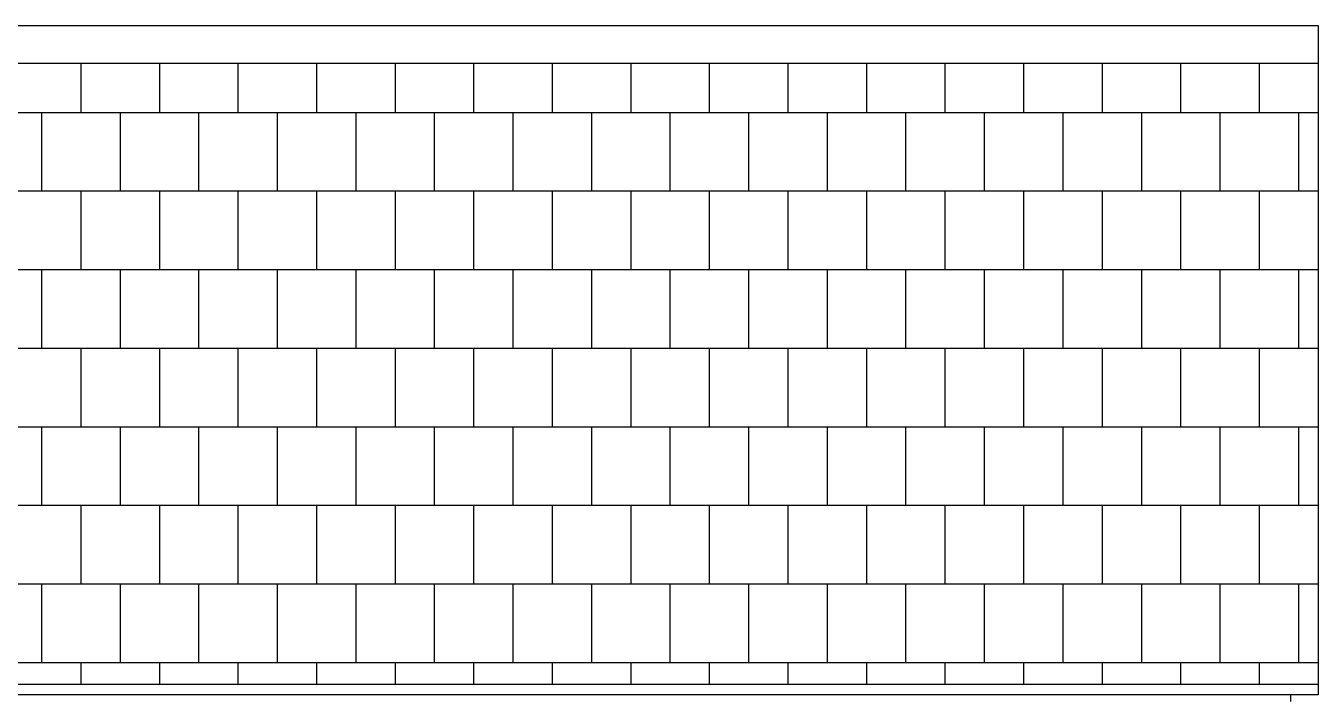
# Model space of a CAD drawing. Extents: x -7 to 226, y -20 to 32.
# Drawn here: x 167.786 to 170.945, y 9.887 to 11.53 of the extents above; entities that cross this region are included whole.
import ezdxf

# ---------------------------------------------------------------- set-up
doc = ezdxf.new("R2010")
doc.units = 0
doc.header["$LTSCALE"] = 20
doc.layers.get('0').update_dxf_attribs({"linetype": 'CONTINUOUS'})
for name, color, linetype in [('DIM', 244, 'CONTINUOUS'), ('MADEIRAME', 244, 'CONTINUOUS'), ('PAREDE', 250, 'CONTINUOUS'), ('TELHADO', 1, 'CONTINUOUS')]:
    doc.layers.add(name, color=color, linetype=linetype)

# ---------------------------------------------------------------- blocks, each defined once
blk = doc.blocks.new('*X107')
at = {"color": 0, "linetype": 'CONTINUOUS'}
for p, q in [((9.504, -75.84), (9.504, -75.7205)), ((9.696, -75.84), (9.696, -75.7205)), ((9.888, -75.84), (9.888, -75.7205)), ((10.08, -75.84), (10.08, -75.7205)), ((10.272, -75.84), (10.272, -75.7205)), ((10.464, -75.84), (10.464, -75.7205)), ((10.656, -75.84), (10.656, -75.7205)), ((10.848, -75.84), (10.848, -75.7205)), ((11.04, -75.84), (11.04, -75.7205)), ((11.232, -75.84), (11.232, -75.7205)), ((11.424, -75.84), (11.424, -75.7205)), ((11.616, -75.84), (11.616, -75.7205)), ((11.808, -75.84), (11.808, -75.7205)), ((12, -75.84), (12, -75.7205)), ((12.192, -75.84), (12.192, -75.7205)), ((12.384, -75.84), (12.384, -75.7205)), ((3.0823, -75.84), (12.5273, -75.84)), ((9.408, -76.032), (9.408, -75.84)), ((9.6, -76.032), (9.6, -75.84)), ((9.792, -76.032), (9.792, -75.84)), ((9.984, -76.032), (9.984, -75.84)), ((10.176, -76.032), (10.176, -75.84)), ((10.368, -76.032), (10.368, -75.84)), ((10.56, -76.032), (10.56, -75.84)), ((10.752, -76.032), (10.752, -75.84)), ((10.944, -76.032), (10.944, -75.84)), ((11.136, -76.032), (11.136, -75.84)), ((11.328, -76.032), (11.328, -75.84)), ((11.52, -76.032), (11.52, -75.84)), ((11.712, -76.032), (11.712, -75.84)), ((11.904, -76.032), (11.904, -75.84)), ((12.096, -76.032), (12.096, -75.84)), ((12.288, -76.032), (12.288, -75.84)), ((12.48, -76.032), (12.48, -75.84)), ((3.0823, -76.032), (12.5273, -76.032)), ((9.504, -76.224), (9.504, -76.032)), ((9.696, -76.224), (9.696, -76.032)), ((9.888, -76.224), (9.888, -76.032)), ((10.08, -76.224), (10.08, -76.032)), ((10.272, -76.224), (10.272, -76.032)), ((10.464, -76.224), (10.464, -76.032)), ((10.656, -76.224), (10.656, -76.032)), ((10.848, -76.224), (10.848, -76.032)), ((11.04, -76.224), (11.04, -76.032)), ((11.232, -76.224), (11.232, -76.032)), ((11.424, -76.224), (11.424, -76.032)), ((11.616, -76.224), (11.616, -76.032)), ((11.808, -76.224), (11.808, -76.032)), ((12, -76.224), (12, -76.032)), ((12.192, -76.224), (12.192, -76.032)), ((12.384, -76.224), (12.384, -76.032)), ((3.0823, -76.224), (12.5273, -76.224)), ((9.408, -76.416), (9.408, -76.224)), ((9.6, -76.416), (9.6, -76.224)), ((9.792, -76.416), (9.792, -76.224)), ((9.984, -76.416), (9.984, -76.224)), ((10.176, -76.416), (10.176, -76.224)), ((10.368, -76.416), (10.368, -76.224)), ((10.56, -76.416), (10.56, -76.224)), ((10.752, -76.416), (10.752, -76.224)), ((10.944, -76.416), (10.944, -76.224)), ((11.136, -76.416), (11.136, -76.224)), ((11.328, -76.416), (11.328, -76.224)), ((11.52, -76.416), (11.52, -76.224)), ((11.712, -76.416), (11.712, -76.224)), ((11.904, -76.416), (11.904, -76.224)), ((12.096, -76.416), (12.096, -76.224)), ((12.288, -76.416), (12.288, -76.224)), ((12.48, -76.416), (12.48, -76.224)), ((3.0823, -76.416), (12.5273, -76.416)), ((9.504, -76.608), (9.504, -76.416)), ((9.696, -76.608), (9.696, -76.416)), ((9.888, -76.608), (9.888, -76.416)), ((10.08, -76.608), (10.08, -76.416)), ((10.272, -76.608), (10.272, -76.416)), ((10.464, -76.608), (10.464, -76.416)), ((10.656, -76.608), (10.656, -76.416)), ((10.848, -76.608), (10.848, -76.416)), ((11.04, -76.608), (11.04, -76.416)), ((11.232, -76.608), (11.232, -76.416)), ((11.424, -76.608), (11.424, -76.416)), ((11.616, -76.608), (11.616, -76.416)), ((11.808, -76.608), (11.808, -76.416)), ((12, -76.608), (12, -76.416)), ((12.192, -76.608), (12.192, -76.416)), ((12.384, -76.608), (12.384, -76.416)), ((3.0823, -76.608), (12.5273, -76.608)), ((9.408, -76.8), (9.408, -76.608)), ((9.6, -76.8), (9.6, -76.608)), ((9.792, -76.8), (9.792, -76.608)), ((9.984, -76.8), (9.984, -76.608)), ((10.176, -76.8), (10.176, -76.608)), ((10.368, -76.8), (10.368, -76.608)), ((10.56, -76.8), (10.56, -76.608)), ((10.752, -76.8), (10.752, -76.608)), ((10.944, -76.8), (10.944, -76.608)), ((11.136, -76.8), (11.136, -76.608)), ((11.328, -76.8), (11.328, -76.608)), ((11.52, -76.8), (11.52, -76.608)), ((11.712, -76.8), (11.712, -76.608)), ((11.904, -76.8), (11.904, -76.608)), ((12.096, -76.8), (12.096, -76.608)), ((12.288, -76.8), (12.288, -76.608)), ((12.48, -76.8), (12.48, -76.608)), ((3.0823, -76.8), (12.5273, -76.8)), ((9.504, -76.992), (9.504, -76.8)), ((9.696, -76.992), (9.696, -76.8)), ((9.888, -76.992), (9.888, -76.8)), ((10.08, -76.992), (10.08, -76.8)), ((10.272, -76.992), (10.272, -76.8)), ((10.464, -76.992), (10.464, -76.8)), ((10.656, -76.992), (10.656, -76.8)), ((10.848, -76.992), (10.848, -76.8)), ((11.04, -76.992), (11.04, -76.8)), ((11.232, -76.992), (11.232, -76.8)), ((11.424, -76.992), (11.424, -76.8)), ((11.616, -76.992), (11.616, -76.8)), ((11.808, -76.992), (11.808, -76.8)), ((12, -76.992), (12, -76.8)), ((12.192, -76.992), (12.192, -76.8)), ((12.384, -76.992), (12.384, -76.8)), ((0.4388, -76.992), (12.5273, -76.992)), ((9.408, -77.184), (9.408, -76.992)), ((9.6, -77.184), (9.6, -76.992)), ((9.792, -77.184), (9.792, -76.992)), ((9.984, -77.184), (9.984, -76.992)), ((10.176, -77.184), (10.176, -76.992)), ((10.368, -77.184), (10.368, -76.992)), ((10.56, -77.184), (10.56, -76.992)), ((10.752, -77.184), (10.752, -76.992)), ((10.944, -77.184), (10.944, -76.992)), ((11.136, -77.184), (11.136, -76.992)), ((11.328, -77.184), (11.328, -76.992)), ((11.52, -77.184), (11.52, -76.992)), ((11.712, -77.184), (11.712, -76.992)), ((11.904, -77.184), (11.904, -76.992)), ((12.096, -77.184), (12.096, -76.992)), ((12.288, -77.184), (12.288, -76.992)), ((12.48, -77.184), (12.48, -76.992)), ((0.4388, -77.184), (12.5273, -77.184)), ((9.504, -77.238), (9.504, -77.184)), ((9.696, -77.238), (9.696, -77.184)), ((9.888, -77.238), (9.888, -77.184)), ((10.08, -77.238), (10.08, -77.184)), ((10.272, -77.238), (10.272, -77.184)), ((10.464, -77.238), (10.464, -77.184)), ((10.656, -77.238), (10.656, -77.184)), ((10.848, -77.238), (10.848, -77.184)), ((11.04, -77.238), (11.04, -77.184)), ((11.232, -77.238), (11.232, -77.184)), ((11.424, -77.238), (11.424, -77.184)), ((11.616, -77.238), (11.616, -77.184)), ((11.808, -77.238), (11.808, -77.184)), ((12, -77.238), (12, -77.184)), ((12.192, -77.238), (12.192, -77.184)), ((12.384, -77.238), (12.384, -77.184))]:
    blk.add_line(p, q, dxfattribs=at)
blk = doc.blocks.new('A$C3')
at = {"layer": 'PAREDE', "color": 30, "linetype": 'CONTINUOUS'}
blk.add_line((12.5383, 4.3721), (12.5383, 4.3887), dxfattribs=at)
at = {"layer": 'TELHADO', "color": 10, "linetype": 'CONTINUOUS'}
for p, q in [((12.6052, 6.0232), (3.1602, 6.0232)), ((12.6052, 6.0232), (12.6052, 4.3887)), ((12.6052, 5.9312), (3.1652, 5.9312)), ((12.6052, 4.4137), (7.4908, 4.4137)), ((12.6052, 4.3887), (7.4908, 4.3887))]:
    blk.add_line(p, q, dxfattribs=at)
at = {"layer": 'DIM', "color": 10, "linetype": 'CONTINUOUS'}
blk.add_blockref('*X107', (0.0779, 81.6517), dxfattribs=at)

msp = doc.modelspace()

# ---------------------------------------------------------------- block references
at = {"layer": 'MADEIRAME', "color": 30, "linetype": 'CONTINUOUS'}
msp.add_blockref('A$C3', (158.3395, 5.5068), dxfattribs=at)

doc.saveas('drawing.dxf')
